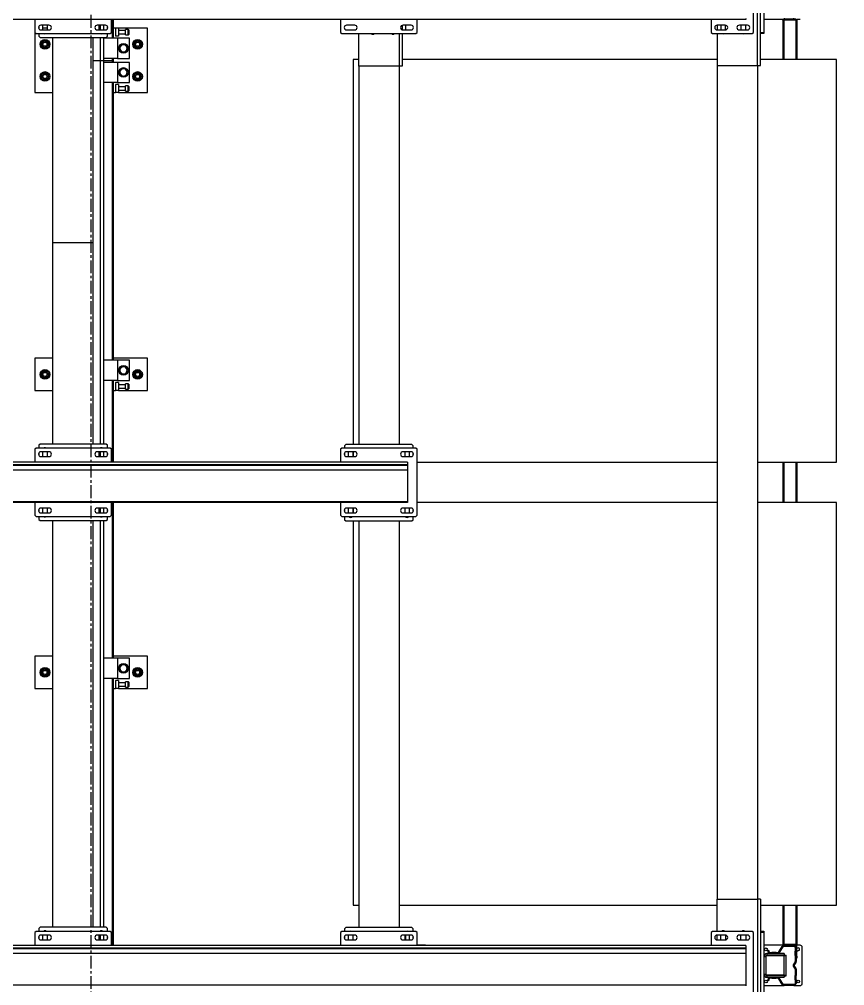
# Model space of a CAD drawing. Header units: millimetres. Extents: x 6622 to 532820, y 3370 to 359312.
# Drawn here: x 466821 to 468870, y 270040 to 272440 of the extents above; entities that cross this region are included whole.
import ezdxf

# ---------------------------------------------------------------- set-up
doc = ezdxf.new("R2010")
doc.units = ezdxf.units.MM
doc.linetypes.add('CENTER', pattern=[50.8, 31.75, -6.35, 6.35, -6.35])

# ---------------------------------------------------------------- blocks, each defined once
blk = doc.blocks.new('A$C6F3A12F4')
at = {"color": 2, "linetype": 'Continuous', "lineweight": 25}
for p, q in [((42285.2, 3700), (42285.2, 3511.9)), ((43285.2, 3700), (42285.2, 3700)), ((43285.2, 3503.9), (43285.2, 3700)), ((43385.2, 3700), (43385.2, 3503.9)), ((44385.2, 3700), (43385.2, 3700)), ((44385.2, 3511.9), (44385.2, 3700)), ((42185.2, 3601.8), (42185.2, 3610)), ((42187.2, 3599.5), (42187.2, 3602)), ((42187.2, 3602), (42285.2, 3602)), ((43285.2, 3602), (43385.2, 3602)), ((44385.2, 3602), (44483.2, 3602)), ((44483.2, 3599.5), (44483.2, 3602)), ((44485.2, 3610), (44485.2, 3601.8)), ((44486.2, 3602), (44486.2, 3600)), ((44512.2, 3602), (44486.2, 3602)), ((44580.2, 3615), (44490.2, 3615)), ((44512.2, 3600), (44512.2, 3602)), ((44512.2, 3602), (44517.2, 3602)), ((44517.2, 3602), (44517.2, 3600)), ((44585.2, 3594.5), (44585.2, 3610)), ((42185.2, 3594.5), (42182.7, 3594.5)), ((42187.2, 3599), (42185.2, 3599)), ((42185.2, 3599), (42185.2, 3594.5)), ((42185.2, 3594.5), (42185.2, 3570.1)), ((42187.2, 3599), (42187.2, 3599.5)), ((42187.2, 3599.5), (42285.2, 3599.5)), ((42187.2, 3599), (42187.2, 3572)), ((43285.2, 3599.5), (43385.2, 3599.5)), ((44385.2, 3599.5), (44483.2, 3599.5)), ((44483.2, 3599), (44483.2, 3599.5)), ((44485.2, 3599), (44483.2, 3599)), ((44483.2, 3599), (44483.2, 3572)), ((44485.2, 3599), (44485.2, 3594.5)), ((44487.7, 3594.5), (44485.2, 3594.5)), ((44485.2, 3570.1), (44485.2, 3594.5)), ((44490.7, 3600), (44486.2, 3600)), ((44487.7, 3570.1), (44487.7, 3594.5)), ((44490.7, 3600), (44490.7, 3597.5)), ((44490.7, 3600), (44499.8, 3600)), ((44490.7, 3597.5), (44499.8, 3597.5)), ((44499.8, 3600), (44499.8, 3597.5)), ((44510.6, 3600), (44499.8, 3600)), ((44510.6, 3597.5), (44499.8, 3597.5)), ((44510.6, 3597.5), (44510.6, 3600)), ((44510.6, 3600), (44525.8, 3600)), ((44510.6, 3597.5), (44525.8, 3597.5)), ((44525.8, 3597.5), (44525.8, 3600)), ((44529.2, 3598.8), (44527.6, 3596.8)), ((44527.6, 3596.8), (44531.8, 3593.5)), ((44529.2, 3598.8), (44533.3, 3595.5)), ((44531.8, 3593.5), (44533.3, 3595.5)), ((44537.1, 3595.5), (44541.2, 3598.8)), ((44537.1, 3595.5), (44538.6, 3593.5)), ((44538.6, 3593.5), (44542.8, 3596.8)), ((44542.8, 3596.8), (44541.2, 3598.8)), ((44544.6, 3600), (44544.6, 3597.5)), ((44544.6, 3600), (44559.8, 3600)), ((44544.6, 3597.5), (44559.8, 3597.5)), ((44559.8, 3600), (44559.8, 3597.5)), ((44570.6, 3600), (44559.8, 3600)), ((44570.6, 3597.5), (44559.8, 3597.5)), ((44570.6, 3597.5), (44570.6, 3600)), ((44570.6, 3600), (44579.7, 3600)), ((44570.6, 3597.5), (44579.7, 3597.5)), ((44579.7, 3597.5), (44579.7, 3600)), ((44585.2, 3594.5), (44582.7, 3594.5)), ((44582.7, 3594.5), (44582.7, 3570.1)), ((44585.2, 3594.5), (44585.2, 3570.1)), ((42182.7, 3570.1), (42185.2, 3570.1)), ((42185.2, 3572), (42187.2, 3572)), ((42185.2, 3567), (42185.2, 3570.1)), ((42187.2, 3567), (42185.2, 3567)), ((42185.2, 3520), (42185.2, 3567)), ((42187.2, 3572), (42187.2, 3567)), ((42187.2, 3569.5), (42285.2, 3569.5)), ((42187.2, 3567), (42285.2, 3567)), ((43285.2, 3569.5), (43385.2, 3569.5)), ((43285.2, 3567), (43385.2, 3567)), ((44385.2, 3569.5), (44483.2, 3569.5)), ((44385.2, 3567), (44483.2, 3567)), ((44483.2, 3572), (44485.2, 3572)), ((44483.2, 3567), (44483.2, 3572)), ((44485.2, 3567), (44483.2, 3567)), ((44485.2, 3570.1), (44485.2, 3567)), ((44485.2, 3570.1), (44487.7, 3570.1)), ((44485.2, 3567), (44485.2, 3520)), ((44489.1, 3567.5), (44487.8, 3565.4)), ((44501.8, 3556.9), (44487.8, 3565.4)), ((44503.1, 3559), (44489.1, 3567.5)), ((44501.8, 3556.9), (44503.1, 3559)), ((44505.7, 3554.3), (44503.2, 3554.3)), ((44503.2, 3550.3), (44503.2, 3554.3)), ((44505.7, 3569.9), (44510.7, 3569.9)), ((44505.7, 3569.9), (44505.7, 3526.9)), ((44506.7, 3569.9), (44511.7, 3569.9)), ((44506.7, 3569.9), (44506.7, 3526.9)), ((44559.7, 3574.9), (44509.7, 3574.9)), ((44509.7, 3569.9), (44509.7, 3574.9)), ((44559.7, 3569.9), (44509.7, 3569.9)), ((44510.7, 3569.9), (44510.7, 3574.9)), ((44560.7, 3574.9), (44510.7, 3574.9)), ((44510.7, 3569.9), (44510.7, 3526.9)), ((44560.7, 3569.9), (44510.7, 3569.9)), ((44511.7, 3569.9), (44511.7, 3526.9)), ((44558.7, 3569.9), (44563.7, 3569.9)), ((44558.7, 3526.9), (44558.7, 3569.9)), ((44559.7, 3569.9), (44559.7, 3574.9)), ((44559.7, 3526.9), (44559.7, 3569.9)), ((44559.7, 3569.9), (44564.7, 3569.9)), ((44560.7, 3569.9), (44560.7, 3574.9)), ((44563.7, 3526.9), (44563.7, 3569.9)), ((44564.7, 3526.9), (44564.7, 3569.9)), ((44567.2, 3554.3), (44564.7, 3554.3)), ((44567.2, 3554.3), (44567.2, 3550.3)), ((44581.3, 3567.5), (44567.3, 3559)), ((44567.3, 3559), (44568.6, 3556.9)), ((44582.6, 3565.4), (44568.6, 3556.9)), ((44582.6, 3565.4), (44581.3, 3567.5)), ((44582.7, 3570.1), (44585.2, 3570.1)), ((44585.2, 3520), (44585.2, 3570.1)), ((44498.2, 3532.5), (44500.2, 3532.5)), ((44498.2, 3530), (44498.2, 3532.5)), ((44498.2, 3530), (44500.2, 3530)), ((44500.2, 3530), (44500.2, 3532.5)), ((44505.7, 3550.3), (44503.2, 3550.3)), ((44503.2, 3550.3), (44503.2, 3539.5)), ((44503.2, 3539.5), (44505.7, 3539.5)), ((44503.2, 3535.5), (44503.2, 3539.5)), ((44503.2, 3535.5), (44505.7, 3535.5)), ((44567.2, 3550.3), (44564.7, 3550.3)), ((44564.7, 3539.5), (44567.2, 3539.5)), ((44564.7, 3535.5), (44567.2, 3535.5)), ((44567.2, 3539.5), (44567.2, 3550.3)), ((44567.2, 3539.5), (44567.2, 3535.5)), ((44570.2, 3532.5), (44570.2, 3530)), ((44570.2, 3532.5), (44572.2, 3532.5)), ((44570.2, 3530), (44572.2, 3530)), ((44572.2, 3532.5), (44572.2, 3530)), ((42300.2, 3511.9), (42040.2, 3511.9)), ((42053.7, 3519.9), (42217.7, 3519.9)), ((42217.7, 3511.9), (42217.7, 3519.9)), ((42217.7, 3519.9), (42220.7, 3519.9)), ((42220.7, 3519.9), (42220.7, 3511.9)), ((42300.2, 3503.9), (42300.2, 3511.9)), ((44370.2, 3511.9), (44370.2, 3503.9)), ((44370.2, 3511.9), (44630.2, 3511.9)), ((44449.7, 3511.9), (44449.7, 3519.9)), ((44449.7, 3519.9), (44452.7, 3519.9)), ((44452.7, 3519.9), (44452.7, 3511.9)), ((44452.7, 3519.9), (44616.7, 3519.9)), ((44453.7, 3519.9), (44453.7, 3511.9)), ((44453.7, 3519.9), (44617.7, 3519.9)), ((44505.7, 3526.9), (44510.7, 3526.9)), ((44506.7, 3526.9), (44511.7, 3526.9)), ((44512.7, 3524.9), (44512.7, 3519.9)), ((44512.7, 3524.9), (44556.7, 3524.9)), ((44513.7, 3524.9), (44513.7, 3519.9)), ((44513.7, 3524.9), (44557.7, 3524.9)), ((44556.7, 3519.9), (44556.7, 3524.9)), ((44557.7, 3519.9), (44557.7, 3524.9)), ((44558.7, 3526.9), (44563.7, 3526.9)), ((44559.7, 3526.9), (44564.7, 3526.9)), ((42300.2, 3503.9), (42040.2, 3503.9)), ((42217.7, 3494), (42053.7, 3494)), ((42220.7, 3491), (42217.7, 3494)), ((42220.7, 3392), (42220.7, 3491)), ((42300.2, 3403.9), (42300.2, 3503.9)), ((42300.2, 3503.9), (44370.2, 3503.9)), ((44370.2, 3403.9), (44370.2, 3503.9)), ((44370.2, 3503.9), (44630.2, 3503.9)), ((44453.7, 3494), (44450.7, 3491)), ((44450.7, 3491), (44450.7, 3392)), ((44617.7, 3494), (44453.7, 3494)), ((42183.1, 3475), (42185.7, 3475)), ((42185.7, 3475), (42185.7, 225)), ((42199.7, 3479), (42199.7, 3459)), ((42211.7, 3474.9), (42199.7, 3474.9)), ((42199.7, 3462.9), (42211.7, 3462.9)), ((42211.7, 3459), (42211.7, 3479)), ((44459.7, 3479), (44459.7, 3459)), ((44459.7, 3474.9), (44471.7, 3474.9)), ((44471.7, 3462.9), (44459.7, 3462.9)), ((44471.7, 3459), (44471.7, 3479)), ((44485.7, 3475), (44485.7, 225)), ((44485.7, 3475), (44491.1, 3475)), ((44491.1, 225), (44491.1, 3475)), ((44491.1, 3475), (44493.7, 3475)), ((44493.7, 3475), (44493.7, 225)), ((44493.7, 3475), (44505.7, 3475)), ((44505.7, 3475), (44505.7, 225)), ((44505.7, 3475), (44583.1, 3475)), ((44583.1, 225), (44583.1, 3475)), ((44583.1, 3475), (44585.7, 3475)), ((42199.7, 3424), (42199.7, 3404)), ((42199.7, 3412.9), (42211.7, 3412.9)), ((42211.6, 3424.9), (42199.8, 3424.9)), ((42211.7, 3404), (42211.7, 3424)), ((44459.7, 3424), (44459.7, 3404)), ((44471.7, 3412.9), (44459.7, 3412.9)), ((44459.8, 3424.9), (44471.6, 3424.9)), ((44471.7, 3404), (44471.7, 3424)), ((42185.7, 3389), (42217.7, 3389)), ((42199.7, 3403.9), (42211.7, 3403.9)), ((42217.7, 3389), (42220.7, 3392)), ((42220.7, 3403.9), (42300.2, 3403.9)), ((42285.2, 3403.9), (42285.2, 2622.1)), ((42300.2, 3403.9), (44370.2, 3403.9)), ((43285.2, 2659), (43285.2, 3403.9)), ((43385.2, 3403.9), (43385.2, 2659)), ((44450.7, 3403.9), (44370.2, 3403.9)), ((44385.2, 2614.1), (44385.2, 3403.9)), ((44450.7, 3392), (44453.7, 3389)), ((44453.7, 3389), (44485.7, 3389)), ((44471.7, 3403.9), (44459.7, 3403.9)), ((44485.2, 2680), (44485.2, 2659)), ((42217.7, 2659), (42185.7, 2659)), ((42199.7, 2644), (42199.7, 2624)), ((42211.7, 2624), (42211.7, 2644)), ((42220.7, 2656), (42217.7, 2659)), ((42220.7, 2472), (42220.7, 2656)), ((43244.2, 2649.1), (43241.2, 2646.1)), ((43241.2, 2646.1), (43241.2, 2482.1)), ((43250.2, 2649.1), (43244.2, 2649.1)), ((43253.2, 2659), (43250.2, 2656)), ((43250.2, 2656), (43250.2, 2472)), ((43417.2, 2659), (43253.2, 2659)), ((43259.2, 2644), (43259.2, 2624)), ((43268.4, 2649.1), (43262, 2649.1)), ((43271.2, 2624), (43271.2, 2644)), ((43399.2, 2644), (43399.2, 2624)), ((43408.4, 2649.1), (43402, 2649.1)), ((43411.2, 2624), (43411.2, 2644)), ((43420.2, 2656), (43417.2, 2659)), ((43420.2, 2472), (43420.2, 2656)), ((43428.2, 2649.1), (43420.2, 2649.1)), ((43431.2, 2646.1), (43428.2, 2649.1)), ((43431.2, 2482.1), (43431.2, 2646.1)), ((44444.2, 2649.1), (44441.2, 2646.1)), ((44441.2, 2646.1), (44441.2, 2482.1)), ((44450.7, 2649.1), (44444.2, 2649.1)), ((44453.7, 2659), (44450.7, 2656)), ((44450.7, 2656), (44450.7, 2472)), ((44485.7, 2659), (44453.7, 2659)), ((44459.7, 2644), (44459.7, 2624)), ((44468.9, 2649.1), (44462.5, 2649.1)), ((44471.7, 2624), (44471.7, 2644)), ((42199.7, 2630.1), (42211.7, 2630.1)), ((42200, 2622.1), (42211.4, 2622.1)), ((42220.7, 2622.1), (42301.2, 2622.1)), ((42301.2, 2622.1), (42301.2, 2614.1)), ((43271.2, 2640.1), (43259.2, 2640.1)), ((43259.2, 2628.1), (43271.2, 2628.1)), ((43285.2, 2635), (43285.2, 1065)), ((43285.2, 2635), (43290.6, 2635)), ((43290.6, 1065), (43290.6, 2635)), ((43290.6, 2635), (43293.2, 2635)), ((43293.2, 2635), (43293.2, 1065)), ((43293.2, 2635), (43305.2, 2635)), ((43305.2, 2635), (43305.2, 1065)), ((43305.2, 2635), (43382.6, 2635)), ((43382.6, 1065), (43382.6, 2635)), ((43382.6, 2635), (43385.2, 2635)), ((43385.2, 2635), (43385.2, 1065)), ((43411.2, 2640.1), (43399.2, 2640.1)), ((43399.2, 2628.1), (43411.2, 2628.1)), ((44471.7, 2640.1), (44459.7, 2640.1)), ((44459.7, 2630.1), (44471.7, 2630.1)), ((44459.7, 2628.1), (44471.7, 2628.1)), ((42220.7, 2614.1), (42301.2, 2614.1)), ((42301.2, 2614.1), (43241.2, 2614.1)), ((42301.2, 2614.1), (42301.2, 2514.1)), ((43431.2, 2614.1), (44441.2, 2614.1)), ((42199.7, 2504), (42199.7, 2484)), ((42211.7, 2484), (42211.7, 2504)), ((42301.2, 2514.1), (42220.7, 2514.1)), ((42285.2, 2514.1), (42285.2, 2500)), ((42285.2, 2500), (43241.2, 2500)), ((42301.2, 2514.1), (43241.2, 2514.1)), ((43259.2, 2504), (43259.2, 2484)), ((43271.2, 2500.1), (43259.2, 2500.1)), ((43259.2, 2500), (43271.2, 2500)), ((43271.2, 2484), (43271.2, 2504)), ((43399.2, 2504), (43399.2, 2484)), ((43411.2, 2500.1), (43399.2, 2500.1)), ((43399.2, 2500), (43411.2, 2500)), ((43411.2, 2484), (43411.2, 2504)), ((43431.2, 2514.1), (44441.2, 2514.1)), ((43431.2, 2500), (44385.2, 2500)), ((44385.2, 2500), (44385.2, 2514.1)), ((44459.7, 2504), (44459.7, 2484)), ((44471.7, 2500.1), (44459.7, 2500.1)), ((44471.7, 2484), (44471.7, 2504)), ((43241.2, 2482.1), (43244.2, 2479.1)), ((43244.2, 2479.1), (43250.2, 2479.1)), ((43259.2, 2488.1), (43271.2, 2488.1)), ((43261.7, 2479.1), (43268.7, 2479.1)), ((43399.2, 2488.1), (43411.2, 2488.1)), ((43401.7, 2479.1), (43408.7, 2479.1)), ((43420.2, 2479.1), (43428.2, 2479.1)), ((43428.2, 2479.1), (43431.2, 2482.1)), ((44441.2, 2482.1), (44444.2, 2479.1)), ((44444.2, 2479.1), (44450.7, 2479.1)), ((44459.7, 2488.1), (44471.7, 2488.1)), ((44462.3, 2479.1), (44469.2, 2479.1)), ((42185.7, 2469), (42217.7, 2469)), ((42217.7, 2469), (42220.7, 2472)), ((43250.2, 2472), (43253.2, 2469)), ((43253.2, 2469), (43285.2, 2469)), ((43385.2, 2469), (43417.2, 2469)), ((43417.2, 2469), (43420.2, 2472)), ((44450.7, 2472), (44453.7, 2469)), ((44453.7, 2469), (44485.7, 2469)), ((42207.2, 1990), (42207.2, 1918)), ((42367.2, 1990), (42207.2, 1990)), ((42367.2, 1918), (42367.2, 1990)), ((43107.2, 1990), (43027.2, 1990)), ((43027.2, 1990), (43027.2, 1904)), ((43107.2, 1918), (43107.2, 1990)), ((43767.2, 1990), (43767.2, 1904)), ((43847.2, 1990), (43767.2, 1990)), ((43847.2, 1918), (43847.2, 1990)), ((42282.2, 1945), (42232.2, 1945)), ((42232.2, 1945), (42232.2, 1915)), ((42256.7, 1965), (42256.2, 1965)), ((42256.6, 1963.2), (42256.2, 1963.2)), ((42256.3, 1962.2), (42256.6, 1963.2)), ((42282.2, 1915), (42282.2, 1945)), ((42342.2, 1945), (42292.2, 1945)), ((42292.2, 1945), (42292.2, 1915)), ((42336.8, 1965), (42336.2, 1965)), ((42336.6, 1963.2), (42336.2, 1963.2)), ((42336.3, 1962.2), (42336.6, 1963.2)), ((42342.2, 1915), (42342.2, 1945)), ((43082.2, 1945), (43032.2, 1945)), ((43032.2, 1945), (43032.2, 1915)), ((43076.7, 1965), (43076.2, 1965)), ((43076.6, 1963.2), (43076.2, 1963.2)), ((43076.3, 1962.2), (43076.6, 1963.2)), ((43082.2, 1915), (43082.2, 1945)), ((43822.2, 1945), (43772.2, 1945)), ((43772.2, 1945), (43772.2, 1915)), ((43816.8, 1965), (43816.2, 1965)), ((43816.6, 1963.2), (43816.2, 1963.2)), ((43816.3, 1962.2), (43816.6, 1963.2)), ((43822.2, 1915), (43822.2, 1945)), ((42210.7, 1942), (42210.7, 1935)), ((42223.7, 1942), (42210.7, 1942)), ((42223.7, 1935), (42210.7, 1935)), ((42211.7, 1943), (42222.7, 1943)), ((42213.2, 1935), (42213.2, 1918)), ((42221.2, 1918), (42221.2, 1935)), ((42223.7, 1935), (42223.7, 1942)), ((42252.2, 1937.3), (42248, 1934.4)), ((42248.7, 1924.2), (42253.4, 1922)), ((42256.4, 1940.2), (42252.2, 1937.3)), ((42253.4, 1922), (42258, 1919.8)), ((42261, 1938), (42256.4, 1940.2)), ((42258, 1919.8), (42262.2, 1922.7)), ((42265.6, 1935.8), (42261, 1938)), ((42262.2, 1922.7), (42266.4, 1925.6)), ((42266.8, 1930), (42266.1, 1930)), ((42266.6, 1928.2), (42266.2, 1928.2)), ((42266.4, 1927.4), (42266.6, 1928.2)), ((42312.2, 1937.3), (42308, 1934.4)), ((42308.8, 1924.2), (42313.4, 1922)), ((42316.4, 1940.2), (42312.2, 1937.3)), ((42313.4, 1922), (42318, 1919.8)), ((42321, 1938), (42316.4, 1940.2)), ((42318, 1919.8), (42322.2, 1922.7)), ((42325.6, 1935.8), (42321, 1938)), ((42322.2, 1922.7), (42326.4, 1925.6)), ((42326.7, 1930), (42326.1, 1930)), ((42326.6, 1928.2), (42326.2, 1928.2)), ((42326.4, 1927.4), (42326.6, 1928.2)), ((42350.7, 1942), (42350.7, 1935)), ((42363.7, 1942), (42350.7, 1942)), ((42363.7, 1935), (42350.7, 1935)), ((42351.7, 1943), (42362.7, 1943)), ((42353.2, 1935), (42353.2, 1918)), ((42361.2, 1918), (42361.2, 1935)), ((42363.7, 1935), (42363.7, 1942)), ((43052.2, 1937.3), (43048, 1934.4)), ((43048.7, 1924.2), (43053.4, 1922)), ((43056.4, 1940.2), (43052.2, 1937.3)), ((43053.4, 1922), (43058, 1919.8)), ((43061, 1938), (43056.4, 1940.2)), ((43058, 1919.8), (43062.2, 1922.7)), ((43065.6, 1935.8), (43061, 1938)), ((43062.2, 1922.7), (43066.4, 1925.6)), ((43066.8, 1930), (43066.1, 1930)), ((43066.6, 1928.2), (43066.2, 1928.2)), ((43066.4, 1927.4), (43066.6, 1928.2)), ((43090.7, 1942), (43090.7, 1935)), ((43103.7, 1942), (43090.7, 1942)), ((43103.7, 1935), (43090.7, 1935)), ((43091.7, 1943), (43102.7, 1943)), ((43093.2, 1935), (43093.2, 1918)), ((43101.2, 1918), (43101.2, 1935)), ((43103.7, 1935), (43103.7, 1942)), ((43792.2, 1937.3), (43788, 1934.4)), ((43788.8, 1924.2), (43793.4, 1922)), ((43796.4, 1940.2), (43792.2, 1937.3)), ((43793.4, 1922), (43798, 1919.8)), ((43801, 1938), (43796.4, 1940.2)), ((43798, 1919.8), (43802.2, 1922.7)), ((43805.6, 1935.8), (43801, 1938)), ((43802.2, 1922.7), (43806.4, 1925.6)), ((43806.7, 1930), (43806.1, 1930)), ((43806.6, 1928.2), (43806.2, 1928.2)), ((43806.4, 1927.4), (43806.6, 1928.2)), ((43830.7, 1942), (43830.7, 1935)), ((43843.7, 1942), (43830.7, 1942)), ((43843.7, 1935), (43830.7, 1935)), ((43831.7, 1943), (43842.7, 1943)), ((43833.2, 1935), (43833.2, 1918)), ((43841.2, 1918), (43841.2, 1935)), ((43843.7, 1935), (43843.7, 1942)), ((42185.7, 1904), (42232.2, 1904)), ((42232.2, 1902.7), (42185.7, 1902.7)), ((42217.7, 1900), (42185.7, 1900)), ((42207.2, 1918), (42207.2, 1910)), ((42207.2, 1918), (42227.2, 1918)), ((42207.2, 1910), (42207.2, 1904)), ((42207.2, 1910), (42227.2, 1910)), ((42220.7, 1897), (42217.7, 1900)), ((42220.7, 1713), (42220.7, 1897)), ((42227.2, 1918), (42227.2, 1910)), ((42232.2, 1915), (42282.2, 1915)), ((42232.2, 1915), (42232.2, 1880.2)), ((42282.2, 1915), (42282.2, 1880.2)), ((42282.2, 1904), (42287.2, 1904)), ((42287.2, 1902.7), (42282.2, 1902.7)), ((42287.2, 1904), (42292.2, 1904)), ((42287.2, 1902.7), (42287.2, 1904)), ((42287.2, 1880.2), (42287.2, 1902.7)), ((42292.2, 1902.7), (42287.2, 1902.7)), ((42292.2, 1915), (42342.2, 1915)), ((42292.2, 1915), (42292.2, 1880.2)), ((42342.2, 1915), (42342.2, 1880.2)), ((42342.2, 1904), (43032.2, 1904)), ((43032.2, 1902.7), (42342.2, 1902.7)), ((42347.2, 1918), (42347.2, 1910)), ((42347.2, 1918), (42367.2, 1918)), ((42347.2, 1910), (42367.2, 1910)), ((42367.2, 1918), (42367.2, 1910)), ((42367.2, 1904), (42367.2, 1910)), ((43032.2, 1915), (43032.2, 1880.2)), ((43032.2, 1915), (43082.2, 1915)), ((43082.2, 1915), (43082.2, 1880.2)), ((43082.2, 1904), (43285.2, 1904)), ((43285.2, 1902.7), (43082.2, 1902.7)), ((43087.2, 1918), (43087.2, 1910)), ((43087.2, 1918), (43107.2, 1918)), ((43087.2, 1910), (43107.2, 1910)), ((43107.2, 1918), (43107.2, 1910)), ((43107.2, 1904), (43107.2, 1910)), ((43253.2, 1900), (43250.2, 1897)), ((43250.2, 1897), (43250.2, 1713)), ((43285.2, 1900), (43253.2, 1900)), ((43385.2, 1904), (43772.2, 1904)), ((43772.2, 1902.7), (43385.2, 1902.7)), ((43417.2, 1900), (43385.2, 1900)), ((43420.2, 1897), (43417.2, 1900)), ((43420.2, 1713), (43420.2, 1897)), ((43772.2, 1915), (43772.2, 1880.2)), ((43772.2, 1915), (43822.2, 1915)), ((43822.2, 1915), (43822.2, 1880.2)), ((43822.2, 1904), (44485.7, 1904)), ((44485.7, 1902.7), (43822.2, 1902.7)), ((43827.2, 1918), (43827.2, 1910)), ((43827.2, 1918), (43847.2, 1918)), ((43827.2, 1910), (43847.2, 1910)), ((43847.2, 1918), (43847.2, 1910)), ((43847.2, 1904), (43847.2, 1910)), ((44453.7, 1900), (44450.7, 1897)), ((44450.7, 1897), (44450.7, 1713)), ((44485.7, 1900), (44453.7, 1900)), ((42199.7, 1885), (42199.7, 1865)), ((42211.7, 1881), (42199.7, 1881)), ((42199.7, 1880.2), (42211.7, 1880.2)), ((42211.7, 1872.8), (42199.7, 1872.8)), ((42209, 1890), (42202.4, 1890)), ((42211.7, 1865), (42211.7, 1885)), ((42227.2, 1890), (42220.7, 1890)), ((42220.8, 1872.8), (42220.7, 1872.8)), ((42230.2, 1887), (42227.2, 1890)), ((42230.2, 1723), (42230.2, 1887)), ((42230.2, 1880.2), (42287.2, 1880.2)), ((42287.2, 1872.8), (42230.2, 1872.8)), ((42287.2, 1880.2), (43240.2, 1880.2)), ((42287.2, 1872.8), (42287.2, 1880.2)), ((42287.2, 1855), (42287.2, 1872.8)), ((43240.2, 1872.8), (42287.2, 1872.8)), ((43243.2, 1890), (43240.2, 1887)), ((43240.2, 1887), (43240.2, 1723)), ((43250.2, 1890), (43243.2, 1890)), ((43250.2, 1872.8), (43249.6, 1872.8)), ((43259.2, 1885), (43259.2, 1865)), ((43271.2, 1881), (43259.2, 1881)), ((43259.2, 1880.2), (43271.2, 1880.2)), ((43271.2, 1872.8), (43259.2, 1872.8)), ((43268.5, 1890), (43261.9, 1890)), ((43271.2, 1865), (43271.2, 1885)), ((43399.2, 1885), (43399.2, 1865)), ((43411.2, 1881), (43399.2, 1881)), ((43399.2, 1880.2), (43411.2, 1880.2)), ((43411.2, 1872.8), (43399.2, 1872.8)), ((43408.5, 1890), (43401.9, 1890)), ((43411.2, 1865), (43411.2, 1885)), ((43427.2, 1890), (43420.2, 1890)), ((43420.8, 1872.8), (43420.2, 1872.8)), ((43430.2, 1887), (43427.2, 1890)), ((43430.2, 1723), (43430.2, 1887)), ((43430.2, 1880.2), (44440.2, 1880.2)), ((44440.2, 1872.8), (43430.2, 1872.8)), ((44443.2, 1890), (44440.2, 1887)), ((44440.2, 1887), (44440.2, 1723)), ((44450.7, 1890), (44443.2, 1890)), ((44450.7, 1872.8), (44449.6, 1872.8)), ((44459.7, 1885), (44459.7, 1865)), ((44471.7, 1881), (44459.7, 1881)), ((44459.7, 1880.2), (44471.7, 1880.2)), ((44471.7, 1872.8), (44459.7, 1872.8)), ((44469, 1890), (44462.4, 1890)), ((44471.7, 1865), (44471.7, 1885)), ((42199.7, 1869), (42211.7, 1869)), ((42740.2, 1855), (42230.2, 1855)), ((42740.2, 1855), (42740.2, 1755)), ((43240.2, 1855), (42740.2, 1855)), ((43259.2, 1869), (43271.2, 1869)), ((43399.2, 1869), (43411.2, 1869)), ((44440.2, 1855), (43430.2, 1855)), ((44459.7, 1869), (44471.7, 1869)), ((42740.2, 1755), (42230.2, 1755)), ((42367.2, 1710), (42367.2, 1755)), ((43240.2, 1755), (42740.2, 1755)), ((43027.2, 1755), (43027.2, 1710)), ((43107.2, 1710), (43107.2, 1755)), ((44440.2, 1755), (43430.2, 1755)), ((43767.2, 1755), (43767.2, 1710)), ((43847.2, 1710), (43847.2, 1755)), ((42199.7, 1745), (42199.7, 1725)), ((42211.7, 1741), (42199.7, 1741)), ((42199.7, 1729), (42211.7, 1729)), ((42207.2, 1741), (42207.2, 1729)), ((42211.7, 1725), (42211.7, 1745)), ((42256.7, 1735), (42256.2, 1735)), ((42256.6, 1733.2), (42256.2, 1733.2)), ((42256.3, 1732.2), (42256.6, 1733.2)), ((42336.8, 1735), (42336.2, 1735)), ((42336.6, 1733.2), (42336.2, 1733.2)), ((42336.3, 1732.2), (42336.6, 1733.2)), ((43076.7, 1735), (43076.2, 1735)), ((43076.6, 1733.2), (43076.2, 1733.2)), ((43076.3, 1732.2), (43076.6, 1733.2)), ((43259.2, 1745), (43259.2, 1725)), ((43271.2, 1741), (43259.2, 1741)), ((43259.2, 1729), (43271.2, 1729)), ((43271.2, 1725), (43271.2, 1745)), ((43399.2, 1745), (43399.2, 1725)), ((43411.2, 1741), (43399.2, 1741)), ((43399.2, 1729), (43411.2, 1729)), ((43411.2, 1725), (43411.2, 1745)), ((43816.8, 1735), (43816.2, 1735)), ((43816.6, 1733.2), (43816.2, 1733.2)), ((43816.3, 1732.2), (43816.6, 1733.2)), ((44459.7, 1745), (44459.7, 1725)), ((44471.7, 1741), (44459.7, 1741)), ((44459.7, 1729), (44471.7, 1729)), ((44471.7, 1725), (44471.7, 1745)), ((42185.7, 1710), (42217.7, 1710)), ((42202.4, 1720), (42209, 1720)), ((42207.2, 1720), (42207.2, 1719.2)), ((42217.7, 1710), (42220.7, 1713)), ((42217.7, 1710), (42367.2, 1710)), ((42220.7, 1720), (42227.2, 1720)), ((42227.2, 1720), (42230.2, 1723)), ((43027.2, 1710), (43107.2, 1710)), ((43240.2, 1723), (43243.2, 1720)), ((43243.2, 1720), (43250.2, 1720)), ((43250.2, 1713), (43253.2, 1710)), ((43253.2, 1710), (43285.2, 1710)), ((43261.9, 1720), (43268.5, 1720)), ((43385.2, 1710), (43417.2, 1710)), ((43401.9, 1720), (43408.5, 1720)), ((43417.2, 1710), (43420.2, 1713)), ((43420.2, 1720), (43427.2, 1720)), ((43427.2, 1720), (43430.2, 1723)), ((43767.2, 1710), (43847.2, 1710)), ((44440.2, 1723), (44443.2, 1720)), ((44443.2, 1720), (44450.7, 1720)), ((44450.7, 1713), (44453.7, 1710)), ((44453.7, 1710), (44485.7, 1710)), ((44462.4, 1720), (44469, 1720))]:
    blk.add_line(p, q, dxfattribs=at)
at = {"color": 2, "linetype": 'Continuous', "lineweight": 25, "flags": 128}
for points in [[(42256.7, 1965), (42256.6, 1966.9), (42256.3, 1967.9)], [(42336.8, 1965), (42336.6, 1966.9), (42336.3, 1967.9)], [(43076.7, 1965), (43076.6, 1966.9), (43076.3, 1967.9)], [(43816.8, 1965), (43816.6, 1966.9), (43816.3, 1967.9)], [(42256.7, 1735), (42256.6, 1736.9), (42256.3, 1737.9)], [(42336.8, 1735), (42336.6, 1736.9), (42336.3, 1737.9)], [(43076.7, 1735), (43076.6, 1736.9), (43076.3, 1737.9)], [(43816.8, 1735), (43816.6, 1736.9), (43816.3, 1737.9)]]:
    blk.add_lwpolyline(points, dxfattribs=at)
at = {"color": 2, "linetype": 'Continuous', "lineweight": 25}
for centre, radius in [((44575.2, 3605), 3.5), ((44495.2, 3525), 3.5), ((44575.2, 3525), 3.5), ((42247.2, 1965), 12), ((42247.2, 1965), 8.62), ((42247.2, 1965), 6), ((42247.2, 1965), 5), ((42327.2, 1965), 12), ((42327.2, 1965), 8.62), ((42327.2, 1965), 6), ((42327.2, 1965), 5), ((43067.2, 1965), 12), ((43067.2, 1965), 8.62), ((43067.2, 1965), 6), ((43067.2, 1965), 5), ((43807.2, 1965), 12), ((43807.2, 1965), 8.62), ((43807.2, 1965), 6), ((43807.2, 1965), 5), ((42257.2, 1930), 12), ((42317.2, 1930), 12), ((43057.2, 1930), 12), ((43797.2, 1930), 12), ((42247.2, 1735), 12), ((42247.2, 1735), 8.62), ((42247.2, 1735), 6), ((42247.2, 1735), 5), ((42327.2, 1735), 12), ((42327.2, 1735), 8.62), ((42327.2, 1735), 6), ((42327.2, 1735), 5), ((43067.2, 1735), 12), ((43067.2, 1735), 8.62), ((43067.2, 1735), 6), ((43067.2, 1735), 5), ((43807.2, 1735), 12), ((43807.2, 1735), 8.62), ((43807.2, 1735), 6), ((43807.2, 1735), 5)]:
    blk.add_circle(centre, radius, dxfattribs=at)
for centre, radius, start, end in [((42184.2, 3599), 3, 0, 90), ((44486.2, 3599), 3, 90, 180), ((44490.2, 3610), 5, 90, 180), ((44495.2, 3605), 3.5, 301.0027, 180), ((44495.2, 3605), 3.5, 180, 238.9973), ((44580.2, 3610), 5, 0, 90), ((44486.2, 3599), 1, 90, 180), ((44490.7, 3594.5), 5.5, 90, 180), ((44490.7, 3594.5), 3, 90, 180), ((44525.8, 3594.5), 5.5, 51.3402, 90), ((44525.8, 3594.5), 3, 51.3402, 90), ((44535.2, 3597.8), 5.5, 231.3402, 308.6598), ((44535.2, 3597.8), 3, 231.3402, 308.6598), ((44544.6, 3594.5), 5.5, 90, 128.6598), ((44544.6, 3594.5), 3, 90, 128.6598), ((44579.7, 3594.5), 5.5, 0, 90), ((44579.7, 3594.5), 3, 0, 90), ((44490.7, 3570.1), 5.5, 180, 238.5704), ((44490.7, 3570.1), 3, 180, 238.5704), ((44500.2, 3554.3), 3, 0, 58.5704), ((44500.2, 3554.3), 5.5, 0, 58.5704), ((44570.2, 3554.3), 5.5, 121.4296, 180), ((44570.2, 3554.3), 3, 121.4296, 180), ((44579.7, 3570.1), 3, 301.4296, 0), ((44579.7, 3570.1), 5.5, 301.4296, 0), ((44500.2, 3535.5), 5.5, 270, 0), ((44500.2, 3535.5), 3, 270, 0), ((44570.2, 3535.5), 5.5, 180, 270), ((44570.2, 3535.5), 3, 180, 270), ((44512.7, 3526.9), 7, 180, 270), ((44513.7, 3526.9), 7, 180, 270), ((44512.7, 3526.9), 2, 180, 270), ((44513.7, 3526.9), 2, 180, 270), ((44556.7, 3526.9), 7, 270, 0), ((44556.7, 3526.9), 2, 270, 0), ((44557.7, 3526.9), 2, 270, 0), ((44557.7, 3526.9), 7, 270, 0), ((42205.7, 3479), 6, 0, 180), ((44465.7, 3479), 6, 0, 180), ((42205.7, 3459), 6, 180, 0), ((42215.2, 3468.9), 6, 336.4435, 23.5565), ((44455.2, 3468.9), 6, 138.5904, 221.4096), ((44465.7, 3459), 6, 180, 0), ((42205.7, 3424), 6, 0, 180), ((42215.2, 3418.9), 6, 336.4435, 23.5565), ((44455.2, 3418.9), 6, 138.5904, 221.4096), ((44465.7, 3424), 6, 0, 180), ((42205.7, 3404), 6, 180, 0), ((44465.7, 3404), 6, 180, 0), ((44490.2, 2680), 5, 154.1581, 180), ((42205.7, 2644), 6, 0, 180), ((43265.2, 2644), 6, 0, 180), ((43405.2, 2644), 6, 0, 180), ((44465.7, 2644), 6, 0, 180), ((42205.7, 2624), 6, 180, 0), ((43265.2, 2624), 6, 180, 0), ((43405.2, 2624), 6, 180, 0), ((43416.2, 2634.1), 6, 311.8103, 48.1897), ((44456.2, 2634.1), 6, 156.4435, 203.5565), ((44465.7, 2624), 6, 180, 0), ((42216.2, 2599.1), 6, 318.5904, 41.4096), ((42216.2, 2549.1), 6, 318.5904, 41.4096), ((42205.7, 2504), 6, 0, 180), ((43265.2, 2504), 6, 0, 180), ((43405.2, 2504), 6, 0, 180), ((43416.2, 2494.1), 6, 311.8103, 48.1897), ((44456.2, 2494.1), 6, 156.4435, 203.5565), ((44465.7, 2504), 6, 0, 180), ((42205.7, 2484), 6, 180, 0), ((43265.2, 2484), 6, 180, 0), ((43405.2, 2484), 6, 180, 0), ((44465.7, 2484), 6, 180, 0), ((42247.2, 1965), 9.55, 221.2996, 256.7088), ((42247.2, 1965), 9.55, 349.1982, 0), ((42327.2, 1965), 9.55, 221.2996, 256.7088), ((42327.2, 1965), 9.55, 349.1982, 0), ((43067.2, 1965), 9.55, 221.2996, 256.7088), ((43067.2, 1965), 9.55, 349.1982, 0), ((43807.2, 1965), 9.55, 221.2996, 256.7088), ((43807.2, 1965), 9.55, 349.1982, 0), ((42211.7, 1942), 1, 90, 180), ((42222.7, 1942), 1, 0, 90), ((42257.2, 1930), 9.55, 165.3637, 203.9741), ((42257.2, 1930), 8.86, 124.3653, 184.3653), ((42257.2, 1930), 8.87, 184.3653, 244.3653), ((42257.2, 1930), 9.55, 104.5207, 143.3519), ((42257.2, 1930), 9.55, 224.4516, 265.4367), ((42257.2, 1930), 8.86, 64.3653, 124.3653), ((42257.2, 1930), 8.87, 244.3653, 304.3653), ((42257.2, 1930), 9.55, 42.9611, 84.8708), ((42257.2, 1930), 9.55, 283.449, 324.061), ((42257.2, 1930), 8.87, 4.3653, 64.3653), ((42257.2, 1930), 8.87, 304.3653, 4.3653), ((42257.2, 1930), 9.55, 0, 24.9691), ((42257.2, 1930), 9.55, 349.1982, 0), ((42317.2, 1930), 9.55, 165.3637, 203.9741), ((42317.2, 1930), 8.87, 124.3653, 184.3653), ((42317.2, 1930), 8.87, 184.3653, 244.3653), ((42317.2, 1930), 9.55, 104.5207, 143.3519), ((42317.2, 1930), 9.55, 224.4516, 265.4367), ((42317.2, 1930), 8.86, 64.3653, 124.3653), ((42317.2, 1930), 8.87, 244.3653, 304.3653), ((42317.2, 1930), 9.55, 42.9611, 84.8708), ((42317.2, 1930), 9.55, 283.449, 324.061), ((42317.2, 1930), 8.86, 4.3653, 64.3653), ((42317.2, 1930), 8.87, 304.3653, 4.3653), ((42317.2, 1930), 9.55, 0, 24.9691), ((42317.2, 1930), 9.55, 349.1982, 0), ((42351.7, 1942), 1, 90, 180), ((42362.7, 1942), 1, 0, 90), ((43057.2, 1930), 9.55, 165.3637, 203.9741), ((43057.2, 1930), 8.87, 124.3653, 184.3653), ((43057.2, 1930), 8.87, 184.3653, 244.3653), ((43057.2, 1930), 9.55, 104.5207, 143.3519), ((43057.2, 1930), 9.55, 224.4516, 265.4367), ((43057.2, 1930), 8.87, 64.3653, 124.3653), ((43057.2, 1930), 8.86, 244.3653, 304.3653), ((43057.2, 1930), 9.55, 42.9611, 84.8708), ((43057.2, 1930), 9.55, 283.449, 324.061), ((43057.2, 1930), 8.87, 4.3653, 64.3653), ((43057.2, 1930), 8.86, 304.3653, 4.3653), ((43057.2, 1930), 9.55, 0, 24.9691), ((43057.2, 1930), 9.55, 349.1982, 0), ((43091.7, 1942), 1, 90, 180), ((43102.7, 1942), 1, 0, 90), ((43797.2, 1930), 9.55, 165.3637, 203.9741), ((43797.2, 1930), 8.87, 124.3653, 184.3653), ((43797.2, 1930), 8.87, 184.3653, 244.3653), ((43797.2, 1930), 9.55, 104.5207, 143.3519), ((43797.2, 1930), 9.55, 224.4516, 265.4367), ((43797.2, 1930), 8.86, 64.3653, 124.3653), ((43797.2, 1930), 8.87, 244.3653, 304.3653), ((43797.2, 1930), 9.55, 42.9611, 84.8708), ((43797.2, 1930), 9.55, 283.449, 324.061), ((43797.2, 1930), 8.87, 4.3653, 64.3653), ((43797.2, 1930), 8.87, 304.3653, 4.3653), ((43797.2, 1930), 9.55, 0, 24.9691), ((43797.2, 1930), 9.55, 349.1982, 0), ((43831.7, 1942), 1, 90, 180), ((43842.7, 1942), 1, 0, 90), ((42205.7, 1885), 6, 0, 180), ((42215.2, 1875), 6, 336.4435, 23.5565), ((43255.2, 1875), 6, 146.4427, 213.5573), ((43265.2, 1885), 6, 0, 180), ((43405.2, 1885), 6, 0, 180), ((43415.2, 1875), 6, 326.4427, 33.5573), ((44455.2, 1875), 6, 138.5904, 221.4096), ((44465.7, 1885), 6, 0, 180), ((42205.7, 1865), 6, 180, 0), ((43265.2, 1865), 6, 180, 0), ((43405.2, 1865), 6, 180, 0), ((44465.7, 1865), 6, 180, 0), ((42205.7, 1745), 6, 0, 180), ((42215.2, 1735), 6, 336.4435, 23.5565), ((42247.2, 1735), 9.55, 221.2996, 256.7088), ((42247.2, 1735), 9.55, 349.1982, 0), ((42327.2, 1735), 9.55, 221.2996, 256.7088), ((42327.2, 1735), 9.55, 349.1982, 0), ((43067.2, 1735), 9.55, 221.2996, 256.7088), ((43067.2, 1735), 9.55, 349.1982, 0), ((43255.2, 1735), 6, 146.4427, 213.5573), ((43265.2, 1745), 6, 0, 180), ((43405.2, 1745), 6, 0, 180), ((43415.2, 1735), 6, 326.4427, 33.5573), ((43807.2, 1735), 9.55, 221.2996, 256.7088), ((43807.2, 1735), 9.55, 349.1982, 0), ((44455.2, 1735), 6, 138.5904, 221.4096), ((44465.7, 1745), 6, 0, 180), ((42205.7, 1725), 6, 180, 0), ((43265.2, 1725), 6, 180, 0), ((43405.2, 1725), 6, 180, 0), ((44465.7, 1725), 6, 180, 0)]:
    blk.add_arc(centre, radius, start, end, dxfattribs=at)
for points, knots in [([(42247.2, 1975.4), (42246.4, 1974.9), (42244.8, 1974), (42242.5, 1972.7), (42240.3, 1971.4), (42238.9, 1970.6), (42238.2, 1970.2)], [0, 0, 0, 0, 0.2646547, 0.5351428, 0.7653269, 1, 1, 1, 1]), ([(42238.2, 1970.2), (42238.2, 1969.8), (42238.2, 1968.5), (42238.2, 1966.2), (42238.2, 1963.2), (42238.2, 1961.1), (42238.2, 1959.8)], [0, 0, 0, 0, 0.131003, 0.38054, 0.636178, 1, 1, 1, 1]), ([(42256.2, 1970.2), (42255.4, 1970.6), (42253.8, 1971.6), (42251.5, 1972.9), (42249.3, 1974.2), (42247.9, 1975), (42247.2, 1975.4)], [0, 0, 0, 0, 0.264655, 0.534831, 0.765327, 1, 1, 1, 1]), ([(42256.2, 1959.8), (42256.2, 1961.1), (42256.2, 1963.2), (42256.2, 1966.2), (42256.2, 1968.4), (42256.2, 1969.8), (42256.2, 1970.2)], [0, 0, 0, 0, 0.363821, 0.613049, 0.868997, 1, 1, 1, 1]), ([(42327.2, 1975.4), (42326.4, 1974.9), (42324.8, 1974), (42322.5, 1972.7), (42320.3, 1971.4), (42318.9, 1970.6), (42318.2, 1970.2)], [0, 0, 0, 0, 0.264655, 0.534831, 0.765327, 1, 1, 1, 1]), ([(42318.2, 1970.2), (42318.2, 1969.8), (42318.2, 1968.5), (42318.2, 1966.2), (42318.2, 1963.2), (42318.2, 1961.1), (42318.2, 1959.8)], [0, 0, 0, 0, 0.131003, 0.38054, 0.636178, 1, 1, 1, 1]), ([(42336.2, 1970.2), (42335.4, 1970.6), (42333.8, 1971.6), (42331.5, 1972.9), (42329.3, 1974.2), (42327.9, 1975), (42327.2, 1975.4)], [0, 0, 0, 0, 0.264572, 0.534976, 0.7654, 1, 1, 1, 1]), ([(42336.2, 1959.8), (42336.2, 1961.1), (42336.2, 1963.2), (42336.2, 1966.2), (42336.2, 1968.4), (42336.2, 1969.8), (42336.2, 1970.2)], [0, 0, 0, 0, 0.363821, 0.613049, 0.868997, 1, 1, 1, 1]), ([(43067.2, 1975.4), (43066.4, 1974.9), (43064.8, 1974), (43062.5, 1972.7), (43060.3, 1971.4), (43058.9, 1970.6), (43058.2, 1970.2)], [0, 0, 0, 0, 0.2646547, 0.5351428, 0.7653269, 1, 1, 1, 1]), ([(43058.2, 1970.2), (43058.2, 1969.8), (43058.2, 1968.5), (43058.2, 1966.2), (43058.2, 1963.2), (43058.2, 1961.1), (43058.2, 1959.8)], [0, 0, 0, 0, 0.131003, 0.38054, 0.636178, 1, 1, 1, 1]), ([(43076.2, 1970.2), (43075.4, 1970.6), (43073.8, 1971.6), (43071.5, 1972.9), (43069.3, 1974.2), (43067.9, 1975), (43067.2, 1975.4)], [0, 0, 0, 0, 0.264655, 0.534831, 0.765327, 1, 1, 1, 1]), ([(43076.2, 1959.8), (43076.2, 1961.1), (43076.2, 1963.2), (43076.2, 1966.2), (43076.2, 1968.4), (43076.2, 1969.8), (43076.2, 1970.2)], [0, 0, 0, 0, 0.363821, 0.613049, 0.868997, 1, 1, 1, 1]), ([(43807.2, 1975.4), (43806.4, 1974.9), (43804.8, 1974), (43802.5, 1972.7), (43800.3, 1971.4), (43798.9, 1970.6), (43798.2, 1970.2)], [0, 0, 0, 0, 0.264347, 0.534834, 0.765328, 1, 1, 1, 1]), ([(43798.2, 1970.2), (43798.2, 1969.8), (43798.2, 1968.5), (43798.2, 1966.2), (43798.2, 1963.2), (43798.2, 1961.1), (43798.2, 1959.8)], [0, 0, 0, 0, 0.131003, 0.38054, 0.636178, 1, 1, 1, 1]), ([(43816.2, 1970.2), (43815.4, 1970.6), (43813.8, 1971.6), (43811.5, 1972.9), (43809.3, 1974.2), (43807.9, 1975), (43807.2, 1975.4)], [0, 0, 0, 0, 0.264572, 0.534976, 0.7654, 1, 1, 1, 1]), ([(43816.2, 1959.8), (43816.2, 1961.1), (43816.2, 1963.2), (43816.2, 1966.2), (43816.2, 1968.4), (43816.2, 1969.8), (43816.2, 1970.2)], [0, 0, 0, 0, 0.363821, 0.613049, 0.868997, 1, 1, 1, 1]), ([(42238.2, 1959.8), (42239, 1959.4), (42240.6, 1958.4), (42242.9, 1957.1), (42245.1, 1955.8), (42246.5, 1955), (42247.2, 1954.6)], [0, 0, 0, 0, 0.264347, 0.534834, 0.765328, 1, 1, 1, 1]), ([(42247.2, 1954.6), (42248, 1955.1), (42249.6, 1956), (42251.9, 1957.3), (42254.1, 1958.6), (42255.5, 1959.4), (42256.2, 1959.8)], [0, 0, 0, 0, 0.264655, 0.534831, 0.765327, 1, 1, 1, 1]), ([(42318.2, 1959.8), (42319, 1959.4), (42320.6, 1958.4), (42322.9, 1957.1), (42325.1, 1955.8), (42326.5, 1955), (42327.2, 1954.6)], [0, 0, 0, 0, 0.2646547, 0.5351428, 0.7653269, 1, 1, 1, 1]), ([(42327.2, 1954.6), (42328, 1955.1), (42329.6, 1956), (42331.9, 1957.3), (42334.1, 1958.6), (42335.5, 1959.4), (42336.2, 1959.8)], [0, 0, 0, 0, 0.264572, 0.534976, 0.7654, 1, 1, 1, 1]), ([(43058.2, 1959.8), (43059, 1959.4), (43060.6, 1958.4), (43062.9, 1957.1), (43065.1, 1955.8), (43066.5, 1955), (43067.2, 1954.6)], [0, 0, 0, 0, 0.264655, 0.534831, 0.765327, 1, 1, 1, 1]), ([(43067.2, 1954.6), (43068, 1955.1), (43069.6, 1956), (43071.9, 1957.3), (43074.1, 1958.6), (43075.5, 1959.4), (43076.2, 1959.8)], [0, 0, 0, 0, 0.264655, 0.534831, 0.765327, 1, 1, 1, 1]), ([(43798.2, 1959.8), (43799, 1959.4), (43800.6, 1958.4), (43802.9, 1957.1), (43805.1, 1955.8), (43806.5, 1955), (43807.2, 1954.6)], [0, 0, 0, 0, 0.2646547, 0.5351428, 0.7653269, 1, 1, 1, 1]), ([(43807.2, 1954.6), (43808, 1955.1), (43809.6, 1956), (43811.9, 1957.3), (43814.1, 1958.6), (43815.5, 1959.4), (43816.2, 1959.8)], [0, 0, 0, 0, 0.264572, 0.534976, 0.7654, 1, 1, 1, 1]), ([(42248, 1934.4), (42248, 1934), (42248.1, 1932.3), (42248.3, 1930.6), (42248.4, 1929.3)], [0, 0, 0, 0, 0.253088, 1, 1, 1, 1]), ([(42248.4, 1929.3), (42248.5, 1927.7), (42248.6, 1925.9), (42248.7, 1924.3), (42248.7, 1924.2)], [0, 0, 0, 0, 0.97299, 1, 1, 1, 1]), ([(42266, 1930.7), (42265.9, 1932), (42265.8, 1933.7), (42265.7, 1935.4), (42265.6, 1935.8)], [0, 0, 0, 0, 0.746911, 1, 1, 1, 1]), ([(42266.4, 1925.6), (42266.4, 1925.6), (42266.3, 1927.3), (42266.2, 1929), (42266, 1930.7)], [0, 0, 0, 0, 0.02701, 1, 1, 1, 1]), ([(42308, 1934.4), (42308, 1934), (42308.1, 1932.3), (42308.3, 1930.6), (42308.4, 1929.3)], [0, 0, 0, 0, 0.253032, 1, 1, 1, 1]), ([(42308.4, 1929.3), (42308.5, 1927.7), (42308.6, 1925.9), (42308.7, 1924.3), (42308.8, 1924.2)], [0, 0, 0, 0, 0.97299, 1, 1, 1, 1]), ([(42326, 1930.7), (42325.9, 1932), (42325.8, 1933.7), (42325.7, 1935.4), (42325.6, 1935.8)], [0, 0, 0, 0, 0.746911, 1, 1, 1, 1]), ([(42326.4, 1925.6), (42326.4, 1925.6), (42326.3, 1927.3), (42326.2, 1929), (42326, 1930.7)], [0, 0, 0, 0, 0.0270117, 1, 1, 1, 1]), ([(43048, 1934.4), (43048, 1934), (43048.1, 1932.3), (43048.3, 1930.6), (43048.4, 1929.3)], [0, 0, 0, 0, 0.253088, 1, 1, 1, 1]), ([(43048.4, 1929.3), (43048.5, 1927.7), (43048.7, 1926), (43048.7, 1924.3), (43048.7, 1924.2)], [0, 0, 0, 0, 0.973041, 1, 1, 1, 1]), ([(43066, 1930.7), (43065.9, 1932), (43065.8, 1933.7), (43065.7, 1935.4), (43065.6, 1935.8)], [0, 0, 0, 0, 0.746925, 1, 1, 1, 1]), ([(43066.4, 1925.6), (43066.4, 1925.6), (43066.3, 1927.3), (43066.2, 1929), (43066, 1930.7)], [0, 0, 0, 0, 0.0270117, 1, 1, 1, 1]), ([(43788, 1934.4), (43788, 1934), (43788.1, 1932.3), (43788.3, 1930.6), (43788.4, 1929.3)], [0, 0, 0, 0, 0.253032, 1, 1, 1, 1]), ([(43788.4, 1929.3), (43788.5, 1927.7), (43788.6, 1925.9), (43788.7, 1924.3), (43788.8, 1924.2)], [0, 0, 0, 0, 0.97299, 1, 1, 1, 1]), ([(43806, 1930.7), (43805.9, 1932), (43805.8, 1933.7), (43805.7, 1935.4), (43805.6, 1935.8)], [0, 0, 0, 0, 0.746911, 1, 1, 1, 1]), ([(43806.4, 1925.6), (43806.4, 1925.6), (43806.3, 1927.3), (43806.2, 1929), (43806, 1930.7)], [0, 0, 0, 0, 0.026961, 1, 1, 1, 1]), ([(42247.2, 1745.4), (42246.4, 1744.9), (42244.8, 1744), (42242.5, 1742.7), (42240.3, 1741.4), (42238.9, 1740.6), (42238.2, 1740.2)], [0, 0, 0, 0, 0.2646547, 0.5351428, 0.7653269, 1, 1, 1, 1]), ([(42238.2, 1740.2), (42238.2, 1739.8), (42238.2, 1738.5), (42238.2, 1736.2), (42238.2, 1733.2), (42238.2, 1731.1), (42238.2, 1729.8)], [0, 0, 0, 0, 0.1310035, 0.3805405, 0.636178, 1, 1, 1, 1]), ([(42238.2, 1729.8), (42239, 1729.4), (42240.6, 1728.4), (42242.9, 1727.1), (42245.1, 1725.8), (42246.5, 1725), (42247.2, 1724.6)], [0, 0, 0, 0, 0.264347, 0.534834, 0.765328, 1, 1, 1, 1]), ([(42256.2, 1740.2), (42255.4, 1740.6), (42253.8, 1741.6), (42251.5, 1742.9), (42249.3, 1744.2), (42247.9, 1745), (42247.2, 1745.4)], [0, 0, 0, 0, 0.264655, 0.534831, 0.765327, 1, 1, 1, 1]), ([(42247.2, 1724.6), (42248, 1725.1), (42249.6, 1726), (42251.9, 1727.3), (42254.1, 1728.6), (42255.5, 1729.4), (42256.2, 1729.8)], [0, 0, 0, 0, 0.264655, 0.534831, 0.765327, 1, 1, 1, 1]), ([(42256.2, 1729.8), (42256.2, 1731.1), (42256.2, 1733.2), (42256.2, 1736.2), (42256.2, 1738.4), (42256.2, 1739.8), (42256.2, 1740.2)], [0, 0, 0, 0, 0.363821, 0.613048, 0.868997, 1, 1, 1, 1]), ([(42327.2, 1745.4), (42326.4, 1744.9), (42324.8, 1744), (42322.5, 1742.7), (42320.3, 1741.4), (42318.9, 1740.6), (42318.2, 1740.2)], [0, 0, 0, 0, 0.264655, 0.534831, 0.765327, 1, 1, 1, 1]), ([(42318.2, 1740.2), (42318.2, 1739.8), (42318.2, 1738.5), (42318.2, 1736.2), (42318.2, 1733.2), (42318.2, 1731.1), (42318.2, 1729.8)], [0, 0, 0, 0, 0.1310035, 0.3805405, 0.636178, 1, 1, 1, 1]), ([(42318.2, 1729.8), (42319, 1729.4), (42320.6, 1728.4), (42322.9, 1727.1), (42325.1, 1725.8), (42326.5, 1725), (42327.2, 1724.6)], [0, 0, 0, 0, 0.2646547, 0.5351432, 0.7653269, 1, 1, 1, 1]), ([(42336.2, 1740.2), (42335.4, 1740.6), (42333.8, 1741.6), (42331.5, 1742.9), (42329.3, 1744.2), (42327.9, 1745), (42327.2, 1745.4)], [0, 0, 0, 0, 0.264572, 0.534976, 0.7654, 1, 1, 1, 1]), ([(42327.2, 1724.6), (42328, 1725.1), (42329.6, 1726), (42331.9, 1727.3), (42334.1, 1728.6), (42335.5, 1729.4), (42336.2, 1729.8)], [0, 0, 0, 0, 0.264572, 0.534976, 0.7654, 1, 1, 1, 1]), ([(42336.2, 1729.8), (42336.2, 1731.1), (42336.2, 1733.2), (42336.2, 1736.2), (42336.2, 1738.4), (42336.2, 1739.8), (42336.2, 1740.2)], [0, 0, 0, 0, 0.363821, 0.613048, 0.868997, 1, 1, 1, 1]), ([(43067.2, 1745.4), (43066.4, 1744.9), (43064.8, 1744), (43062.5, 1742.7), (43060.3, 1741.4), (43058.9, 1740.6), (43058.2, 1740.2)], [0, 0, 0, 0, 0.2646547, 0.5351428, 0.7653269, 1, 1, 1, 1]), ([(43058.2, 1740.2), (43058.2, 1739.8), (43058.2, 1738.5), (43058.2, 1736.2), (43058.2, 1733.2), (43058.2, 1731.1), (43058.2, 1729.8)], [0, 0, 0, 0, 0.1310035, 0.3805405, 0.636178, 1, 1, 1, 1]), ([(43058.2, 1729.8), (43059, 1729.4), (43060.6, 1728.4), (43062.9, 1727.1), (43065.1, 1725.8), (43066.5, 1725), (43067.2, 1724.6)], [0, 0, 0, 0, 0.264655, 0.534831, 0.765327, 1, 1, 1, 1]), ([(43076.2, 1740.2), (43075.4, 1740.6), (43073.8, 1741.6), (43071.5, 1742.9), (43069.3, 1744.2), (43067.9, 1745), (43067.2, 1745.4)], [0, 0, 0, 0, 0.264655, 0.534831, 0.765327, 1, 1, 1, 1]), ([(43067.2, 1724.6), (43068, 1725.1), (43069.6, 1726), (43071.9, 1727.3), (43074.1, 1728.6), (43075.5, 1729.4), (43076.2, 1729.8)], [0, 0, 0, 0, 0.264655, 0.534831, 0.765327, 1, 1, 1, 1]), ([(43076.2, 1729.8), (43076.2, 1731.1), (43076.2, 1733.2), (43076.2, 1736.2), (43076.2, 1738.4), (43076.2, 1739.8), (43076.2, 1740.2)], [0, 0, 0, 0, 0.363821, 0.613048, 0.868997, 1, 1, 1, 1]), ([(43807.2, 1745.4), (43806.4, 1744.9), (43804.8, 1744), (43802.5, 1742.7), (43800.3, 1741.4), (43798.9, 1740.6), (43798.2, 1740.2)], [0, 0, 0, 0, 0.264347, 0.534834, 0.765328, 1, 1, 1, 1]), ([(43798.2, 1740.2), (43798.2, 1739.8), (43798.2, 1738.5), (43798.2, 1736.2), (43798.2, 1733.2), (43798.2, 1731.1), (43798.2, 1729.8)], [0, 0, 0, 0, 0.1310035, 0.3805405, 0.636178, 1, 1, 1, 1]), ([(43798.2, 1729.8), (43799, 1729.4), (43800.6, 1728.4), (43802.9, 1727.1), (43805.1, 1725.8), (43806.5, 1725), (43807.2, 1724.6)], [0, 0, 0, 0, 0.2646547, 0.5351432, 0.7653269, 1, 1, 1, 1]), ([(43816.2, 1740.2), (43815.4, 1740.6), (43813.8, 1741.6), (43811.5, 1742.9), (43809.3, 1744.2), (43807.9, 1745), (43807.2, 1745.4)], [0, 0, 0, 0, 0.264572, 0.534976, 0.7654, 1, 1, 1, 1]), ([(43807.2, 1724.6), (43808, 1725.1), (43809.6, 1726), (43811.9, 1727.3), (43814.1, 1728.6), (43815.5, 1729.4), (43816.2, 1729.8)], [0, 0, 0, 0, 0.264572, 0.534976, 0.7654, 1, 1, 1, 1]), ([(43816.2, 1729.8), (43816.2, 1731.1), (43816.2, 1733.2), (43816.2, 1736.2), (43816.2, 1738.4), (43816.2, 1739.8), (43816.2, 1740.2)], [0, 0, 0, 0, 0.363821, 0.613048, 0.868997, 1, 1, 1, 1])]:
    blk.add_open_spline(points, degree=3, knots=knots, dxfattribs=at)

msp = doc.modelspace()

# ---------------------------------------------------------------- hatches: boundary and pattern name
h = msp.add_hatch()
h.set_pattern_fill('ANGLE', color=3, scale=5)
h.set_pattern_definition([(0, (0, 0), (0, 34.925), [25.4, -9.525]), (90, (0, 0), (-34.925, 2e-15), [25.4, -9.525])])
edge = h.paths.add_edge_path()
edge.add_line((457414.55, 270044.997), (457414.55, 267907.595))
edge.add_line((457535, 270044.997), (457535, 268040))
edge.add_line((472399.364, 268040), (457535, 268040))
edge.add_line((472503.909, 267907.595), (457414.55, 267907.595))
edge.add_line((472399.364, 269994.998), (472399.364, 268040))
edge.add_line((472503.909, 269994.998), (472503.909, 267907.595))
h.paths.add_polyline_path([(455537.256, 268490), (455537.256, 269590), (455087.256, 269590), (455087.256, 268490)], flags=9)

# ---------------------------------------------------------------- linework, layer by layer
at = {"color": 1, "linetype": 'CENTER'}
msp.add_line((467000, 268660), (467000, 314819.539), dxfattribs=at)

# ---------------------------------------------------------------- block references
at = {"color": 0, "rotation": 270}
msp.add_blockref('A$C6F3A12F4', (465150, 314625.198), dxfattribs=at)

doc.saveas('drawing.dxf')
